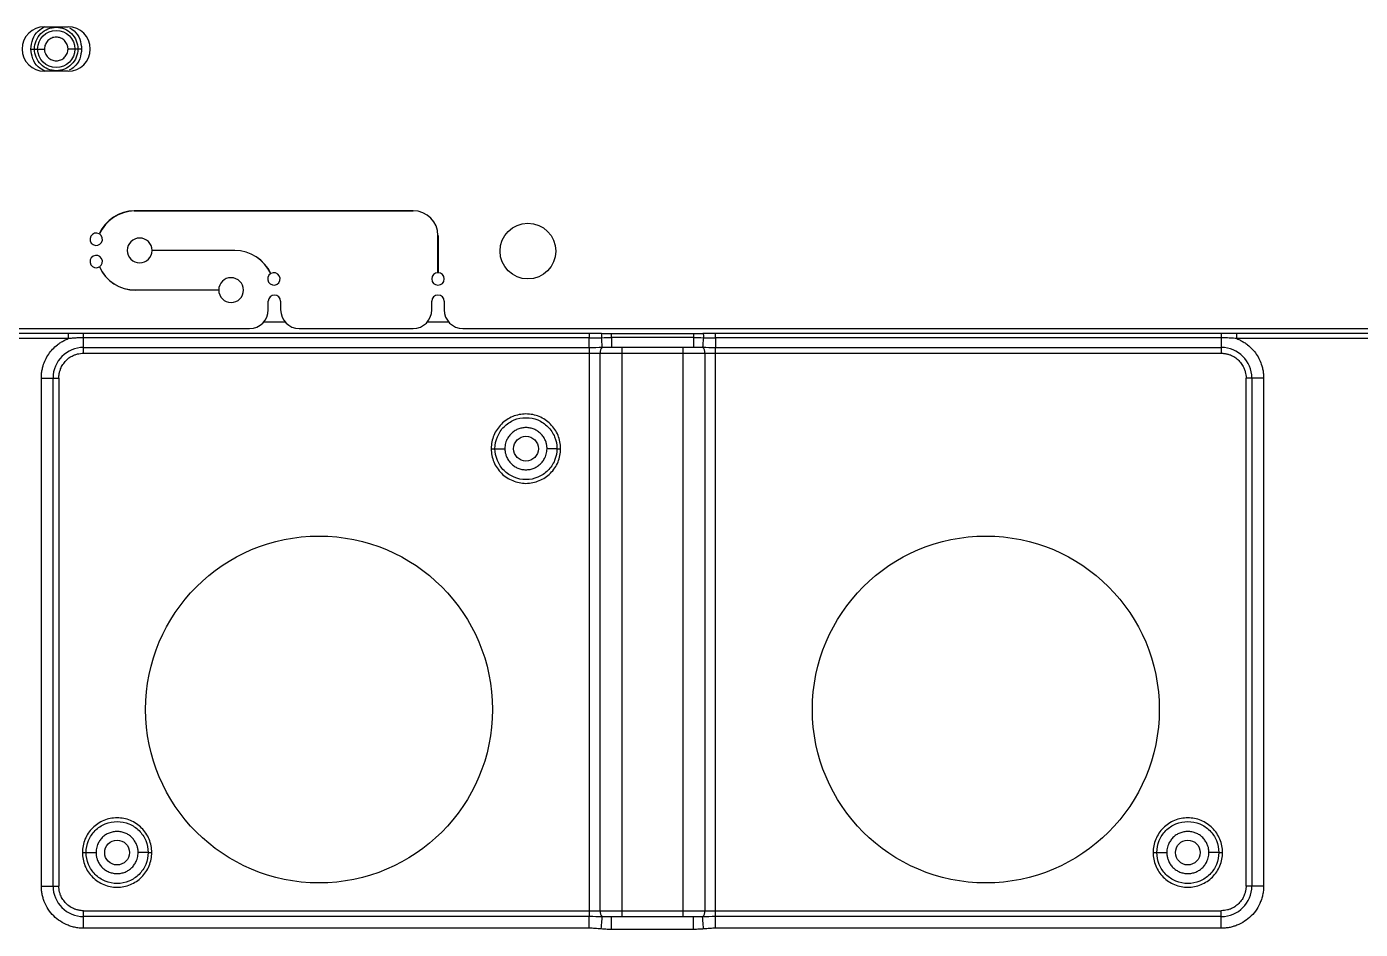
# Model space of a CAD drawing. Header units: millimetres. Extents: x -1 to 1576, y 30 to 633.
# Drawn here: x 255.7 to 363.3, y 334.9 to 407.7 of the extents above; entities that cross this region are included whole.
import ezdxf

# ---------------------------------------------------------------- set-up
doc = ezdxf.new("R2010")
doc.units = ezdxf.units.MM

msp = doc.modelspace()

# ---------------------------------------------------------------- linework, layer by layer
at = {"color": 7, "linetype": 'Continuous', "lineweight": 25}
for p, q in [((257.14, 407.71), (259.04, 407.71)), ((259.04, 404.11), (257.14, 404.11)), ((264.39, 392.86), (286.9, 392.86)), ((286.9, 392.85), (264.39, 392.85)), ((288.9, 387.85), (288.9, 390.85)), ((288.91, 390.85), (288.91, 387.85)), ((265.82, 389.66), (272.5, 389.66)), ((272.5, 389.65), (265.82, 389.65)), ((264.48, 386.46), (271.2, 386.46)), ((271.2, 386.45), (264.48, 386.45)), ((275.2, 384.85), (275.2, 385.55)), ((276.2, 385.55), (276.2, 384.85)), ((288.4, 384.85), (288.4, 385.55)), ((289.4, 385.55), (289.4, 384.85)), ((183.26, 383.35), (273.7, 383.35)), ((276.58, 383.85), (274.82, 383.85)), ((277.7, 383.35), (286.9, 383.35)), ((289.78, 383.85), (288.02, 383.85)), ((290.9, 383.35), (381.34, 383.35)), ((245.74, 382.97), (259.04, 382.97)), ((259.04, 382.53), (245.74, 382.53)), ((260.3, 382.96), (301.11, 382.96)), ((301.11, 382.6), (260.3, 382.6)), ((260.3, 381.35), (260.3, 382.6)), ((302.9, 382.95), (309.52, 382.95)), ((309.52, 382.62), (302.9, 382.62)), ((311.31, 382.96), (352.12, 382.96)), ((352.12, 382.6), (311.31, 382.6)), ((352.12, 382.6), (352.12, 381.35)), ((353.38, 382.97), (366.68, 382.97)), ((366.68, 382.53), (353.38, 382.53)), ((260.3, 381.82), (301.11, 381.82)), ((260.3, 381.35), (352.12, 381.35)), ((301.11, 381.82), (301.11, 335.88)), ((301.99, 336.35), (301.99, 381.35)), ((302.85, 381.85), (302.9, 381.86)), ((302.9, 381.85), (309.52, 381.85)), ((303.73, 381.85), (303.73, 335.85)), ((308.69, 335.85), (308.69, 381.85)), ((309.52, 381.86), (309.57, 381.85)), ((310.44, 381.35), (310.44, 336.35)), ((311.31, 381.82), (352.12, 381.82)), ((311.31, 335.88), (311.31, 381.82)), ((256.89, 338.35), (256.89, 379.35)), ((256.89, 379.35), (258.3, 379.35)), ((257.83, 338.35), (257.83, 379.35)), ((258.3, 379.35), (258.3, 338.35)), ((355.54, 379.35), (354.12, 379.35)), ((354.12, 338.35), (354.12, 379.35)), ((354.59, 379.35), (354.59, 338.35)), ((355.54, 379.35), (355.54, 338.35)), ((256.89, 338.35), (258.3, 338.35)), ((355.54, 338.35), (354.12, 338.35)), ((260.3, 334.94), (260.3, 336.35)), ((260.3, 336.35), (352.12, 336.35)), ((301.11, 335.88), (260.3, 335.88)), ((309.52, 335.85), (302.9, 335.85)), ((309.57, 335.85), (309.52, 335.85)), ((352.12, 335.88), (311.31, 335.88)), ((352.12, 334.94), (352.12, 336.35)), ((301.11, 334.94), (260.3, 334.94)), ((309.52, 334.85), (302.9, 334.85)), ((352.12, 334.94), (311.31, 334.94))]:
    msp.add_line(p, q, dxfattribs=at)
at = {"color": 141}
for centre, radius in [((258.09, 405.91), 1.5), ((296, 373.65), 1), ((263, 341.05), 1), ((349.42, 341.05), 1)]:
    msp.add_circle(centre, radius, dxfattribs=at)
at = {"color": 7, "linetype": 'Continuous', "lineweight": 25}
for centre, radius in [((296.16, 389.6), 2.25), ((279.3, 352.6), 14), ((333.12, 352.6), 14)]:
    msp.add_circle(centre, radius, dxfattribs=at)
for centre, radius, start, end in [((257.14, 405.91), 1.8, 90, 270), ((259.04, 405.91), 1.8, 270, 90), ((264.48, 389.65), 3.21, 91.5822, 155.3856), ((264.48, 389.65), 3.2, 91.5847, 155.403), ((286.9, 390.85), 2, 360, 90), ((286.9, 390.85), 2, 360, 90), ((261.32, 390.55), 0.5, 60.3991, 59.2477), ((264.82, 389.65), 1, 0.2862, 359.7133), ((272.5, 386.45), 3.2, 24.6158, 89.9998), ((261.32, 388.75), 0.5, 300.73, 299.5792), ((272.5, 386.45), 3.19, 24.5983, 89.9998), ((264.48, 389.65), 3.2, 204.6089, 269.9998), ((264.48, 389.65), 3.19, 204.5914, 269.9998), ((275.66, 387.35), 0.5, 120.7513, 119.6), ((288.9, 387.35), 0.5, 90.573, 89.427), ((272.2, 386.45), 1, 180.286, 179.7136), ((275.7, 385.55), 0.5, 360, 180), ((288.9, 385.55), 0.5, 360, 180), ((273.7, 384.85), 1.5, 270, 360), ((277.7, 384.85), 1.5, 180, 270), ((286.9, 384.85), 1.5, 270, 0), ((290.9, 384.85), 1.5, 180, 270), ((260.3, 379.35), 2.47, 90, 180), ((302.54, 381.43), 0.562, 132.435, 187.8232), ((309.88, 381.43), 0.562, 352.1767, 47.5651), ((352.12, 379.35), 2.47, 0, 90), ((260.3, 338.35), 2.47, 180, 270), ((352.12, 338.35), 2.47, 270, 360), ((302.54, 336.28), 0.562, 172.1767, 227.5651), ((309.88, 336.28), 0.562, 312.435, 7.8232)]:
    msp.add_arc(centre, radius, start, end, dxfattribs=at)
for points, knots in [([(256.04, 405.91), (256.07, 406.18), (256.13, 406.71), (256.56, 407.37), (256.98, 407.61), (257.16, 407.71)], [0, 0, 0, 0, 0.358697, 0.71725, 1, 1, 1, 1]), ([(256.34, 405.91), (256.34, 406.14), (256.38, 406.37), (256.56, 406.79), (256.69, 406.99), (257.01, 407.31), (257.21, 407.44), (257.63, 407.62), (257.86, 407.66), (258.32, 407.66), (258.55, 407.62), (258.97, 407.44), (259.16, 407.31), (259.49, 406.99), (259.62, 406.79), (259.79, 406.37), (259.84, 406.14), (259.84, 405.91)], [0, 0, 0, 0, 0.125, 0.125, 0.25, 0.25, 0.375, 0.375, 0.5, 0.5, 0.625, 0.625, 0.75, 0.75, 0.875, 0.875, 1, 1, 1, 1]), ([(259.16, 407.62), (259.29, 407.54), (259.65, 407.33), (260.04, 406.71), (260.11, 406.18), (260.14, 405.91)], [0, 0, 0, 0, 0.222806, 0.611319, 1, 1, 1, 1]), ([(256.04, 405.91), (256.12, 405.91), (256.19, 405.91), (256.31, 405.91), (256.34, 405.91), (256.34, 405.91)], [0, 0, 0, 0, 0.5, 0.5, 1, 1, 1, 1]), ([(257.16, 404.11), (256.98, 404.22), (256.56, 404.46), (256.13, 405.11), (256.07, 405.65), (256.04, 405.91)], [0, 0, 0, 0, 0.282779, 0.641327, 1, 1, 1, 1]), ([(256.04, 405.91), (256.12, 405.91), (256.19, 405.91), (256.31, 405.91), (256.34, 405.91), (256.34, 405.91)], [0, 0, 0, 0, 0.5, 0.5, 1, 1, 1, 1]), ([(256.34, 405.91), (256.34, 405.91), (256.42, 405.91), (256.72, 405.91), (256.93, 405.91), (257.14, 405.91)], [0, 0, 0, 0, 0.5, 0.5, 1, 1, 1, 1]), ([(259.84, 405.91), (259.84, 405.68), (259.79, 405.45), (259.62, 405.03), (259.49, 404.84), (259.16, 404.51), (258.97, 404.38), (258.55, 404.21), (258.32, 404.16), (257.86, 404.16), (257.63, 404.21), (257.21, 404.38), (257.01, 404.51), (256.69, 404.84), (256.56, 405.03), (256.38, 405.45), (256.34, 405.68), (256.34, 405.91)], [0, 0, 0, 0, 0.125, 0.125, 0.25, 0.25, 0.375, 0.375, 0.5, 0.5, 0.625, 0.625, 0.75, 0.75, 0.875, 0.875, 1, 1, 1, 1]), ([(259.04, 405.91), (259.04, 405.94), (259.04, 406.01), (259.02, 406.1), (259, 406.19), (258.96, 406.31), (258.88, 406.44), (258.76, 406.59), (258.62, 406.71), (258.4, 406.83), (258.09, 406.89), (257.78, 406.83), (257.56, 406.71), (257.41, 406.59), (257.29, 406.44), (257.21, 406.28), (257.15, 406.1), (257.14, 405.98), (257.14, 405.91)], [0, 0, 0, 0, 0.031457, 0.062629, 0.093823, 0.125343, 0.187791, 0.250424, 0.312875, 0.375501, 0.500073, 0.624645, 0.687092, 0.749724, 0.812175, 0.874803, 0.937354, 1, 1, 1, 1]), ([(257.14, 405.91), (257.14, 405.88), (257.14, 405.82), (257.15, 405.73), (257.18, 405.64), (257.22, 405.52), (257.29, 405.38), (257.41, 405.24), (257.56, 405.12), (257.78, 405), (258.09, 404.94), (258.4, 405), (258.62, 405.12), (258.76, 405.24), (258.88, 405.38), (258.97, 405.55), (259.03, 405.73), (259.03, 405.85), (259.04, 405.91)], [0, 0, 0, 0, 0.031456, 0.062628, 0.093821, 0.12534, 0.187786, 0.250416, 0.312865, 0.375491, 0.500071, 0.624649, 0.687097, 0.749729, 0.81218, 0.874806, 0.937356, 1, 1, 1, 1]), ([(259.84, 405.91), (259.84, 405.91), (259.75, 405.91), (259.46, 405.91), (259.25, 405.91), (259.04, 405.91)], [0, 0, 0, 0, 0.5, 0.5, 1, 1, 1, 1]), ([(260.14, 405.91), (260.11, 405.65), (260.04, 405.11), (259.65, 404.49), (259.28, 404.28), (259.14, 404.2)], [0, 0, 0, 0, 0.385126, 0.77009, 1, 1, 1, 1]), ([(260.14, 405.91), (260.06, 405.91), (259.98, 405.91), (259.87, 405.91), (259.84, 405.91), (259.84, 405.91)], [0, 0, 0, 0, 0.5, 0.5, 1, 1, 1, 1]), ([(256.89, 379.35), (256.89, 379.41), (256.89, 379.52), (256.9, 379.68), (256.92, 379.85), (256.95, 380.01), (256.99, 380.17), (257.06, 380.45), (257.21, 380.83), (257.47, 381.28), (257.79, 381.69), (258.13, 382), (258.45, 382.23), (258.74, 382.4), (258.94, 382.48), (259.04, 382.53)], [0, 0, 0, 0, 0.040883, 0.08158, 0.122187, 0.162802, 0.203521, 0.244441, 0.372171, 0.500035, 0.627766, 0.75563, 0.837187, 0.918385, 1, 1, 1, 1]), ([(259.04, 382.97), (259.13, 382.97), (259.34, 382.97), (259.67, 382.96), (260, 382.96), (260.21, 382.96), (260.3, 382.96)], [0, 0, 0, 0, 0.200515, 0.50786, 0.778848, 1, 1, 1, 1]), ([(259.04, 382.97), (259.04, 382.93), (259.04, 382.86), (259.04, 382.71), (259.04, 382.62), (259.04, 382.53)], [0, 0, 0, 0, 0.5, 0.5, 1, 1, 1, 1]), ([(260.3, 382.6), (260.2, 382.6), (259.99, 382.6), (259.68, 382.58), (259.36, 382.56), (259.15, 382.54), (259.04, 382.53)], [0, 0, 0, 0, 0.245457, 0.492199, 0.742868, 1, 1, 1, 1]), ([(301.11, 382.96), (301.25, 382.96), (301.59, 382.96), (301.92, 382.96), (302.11, 382.96)], [0, 0, 0, 0, 0.420474, 1, 1, 1, 1]), ([(301.11, 381.82), (301.11, 381.88), (301.11, 381.99), (301.11, 382.26), (301.11, 382.42), (301.11, 382.6)], [0, 0, 0, 0, 0.5, 0.5, 1, 1, 1, 1]), ([(302.16, 381.84), (302.16, 381.88), (302.15, 381.97), (302.13, 382.24), (302.12, 382.42), (302.1, 382.61)], [0, 0, 0, 0, 0.5, 0.5, 1, 1, 1, 1]), ([(302.11, 382.96), (302.23, 382.96), (302.49, 382.95), (302.75, 382.95), (302.9, 382.95)], [0, 0, 0, 0, 0.452244, 1, 1, 1, 1]), ([(302.9, 382.62), (302.9, 382.4), (302.9, 382.21), (302.9, 381.93), (302.9, 381.85), (302.9, 381.85)], [0, 0, 0, 0, 0.5, 0.5, 1, 1, 1, 1]), ([(309.52, 382.95), (309.67, 382.95), (309.93, 382.95), (310.19, 382.96), (310.31, 382.96)], [0, 0, 0, 0, 0.548125, 1, 1, 1, 1]), ([(309.52, 382.62), (309.52, 382.4), (309.52, 382.21), (309.52, 381.93), (309.52, 381.85), (309.52, 381.85)], [0, 0, 0, 0, 0.5, 0.5, 1, 1, 1, 1]), ([(310.32, 382.61), (310.31, 382.42), (310.29, 382.24), (310.27, 381.97), (310.26, 381.88), (310.26, 381.84)], [0, 0, 0, 0, 0.5, 0.5, 1, 1, 1, 1]), ([(310.31, 382.96), (310.51, 382.96), (310.84, 382.96), (311.17, 382.96), (311.31, 382.96)], [0, 0, 0, 0, 0.580575, 1, 1, 1, 1]), ([(311.31, 382.6), (311.31, 382.42), (311.31, 382.26), (311.31, 381.99), (311.31, 381.88), (311.31, 381.82)], [0, 0, 0, 0, 0.5, 0.5, 1, 1, 1, 1]), ([(352.12, 382.96), (352.21, 382.96), (352.42, 382.96), (352.76, 382.96), (353.08, 382.97), (353.3, 382.97), (353.38, 382.97)], [0, 0, 0, 0, 0.2213782, 0.4921635, 0.7995003, 1, 1, 1, 1]), ([(353.38, 382.53), (353.29, 382.54), (353.12, 382.56), (352.87, 382.57), (352.62, 382.59), (352.37, 382.6), (352.2, 382.6), (352.12, 382.6)], [0, 0, 0, 0, 0.206312, 0.408164, 0.606837, 0.80366, 1, 1, 1, 1]), ([(353.38, 382.53), (353.38, 382.62), (353.38, 382.71), (353.38, 382.86), (353.38, 382.93), (353.38, 382.97)], [0, 0, 0, 0, 0.5, 0.5, 1, 1, 1, 1]), ([(353.38, 382.53), (353.43, 382.51), (353.53, 382.46), (353.68, 382.39), (353.83, 382.31), (353.97, 382.23), (354.11, 382.13), (354.33, 381.96), (354.63, 381.69), (354.96, 381.28), (355.22, 380.83), (355.38, 380.4), (355.48, 380.01), (355.53, 379.68), (355.53, 379.46), (355.54, 379.35)], [0, 0, 0, 0, 0.040883, 0.08158, 0.122187, 0.162802, 0.203521, 0.244441, 0.372171, 0.500035, 0.627766, 0.75563, 0.837187, 0.918385, 1, 1, 1, 1]), ([(258.3, 379.35), (258.3, 379.4), (258.3, 379.48), (258.32, 379.6), (258.33, 379.73), (258.36, 379.85), (258.4, 379.97), (258.47, 380.18), (258.62, 380.46), (258.88, 380.78), (259.19, 381.04), (259.51, 381.2), (259.8, 381.3), (260.05, 381.34), (260.22, 381.35), (260.3, 381.35)], [0, 0, 0, 0, 0.0402761, 0.0802426, 0.1200582, 0.159883, 0.1998773, 0.2401994, 0.3700431, 0.5000574, 0.6299012, 0.7599156, 0.8401208, 0.919721, 1, 1, 1, 1]), ([(352.12, 381.35), (352.16, 381.35), (352.25, 381.35), (352.37, 381.34), (352.5, 381.32), (352.62, 381.29), (352.74, 381.26), (352.95, 381.18), (353.23, 381.04), (353.54, 380.78), (353.8, 380.46), (353.97, 380.14), (354.06, 379.85), (354.11, 379.6), (354.12, 379.44), (354.12, 379.35)], [0, 0, 0, 0, 0.040276, 0.080243, 0.120058, 0.159883, 0.199877, 0.240199, 0.370043, 0.500057, 0.629901, 0.759916, 0.840121, 0.919721, 1, 1, 1, 1]), ([(298.8, 373.65), (298.8, 374.02), (298.73, 374.39), (298.45, 375.06), (298.24, 375.37), (297.72, 375.89), (297.41, 376.1), (296.73, 376.38), (296.37, 376.45), (295.63, 376.45), (295.27, 376.38), (294.59, 376.1), (294.28, 375.89), (293.76, 375.37), (293.55, 375.06), (293.27, 374.39), (293.2, 374.02), (293.2, 373.65)], [0, 0, 0, 0, 0.125, 0.125, 0.25, 0.25, 0.375, 0.375, 0.5, 0.5, 0.625, 0.625, 0.75, 0.75, 0.875, 0.875, 1, 1, 1, 1]), ([(293.5, 373.65), (293.5, 373.98), (293.57, 374.31), (293.82, 374.91), (294, 375.19), (294.46, 375.65), (294.74, 375.84), (295.35, 376.09), (295.67, 376.15), (296.33, 376.15), (296.66, 376.09), (297.26, 375.84), (297.54, 375.65), (298, 375.19), (298.19, 374.91), (298.44, 374.31), (298.5, 373.98), (298.5, 373.65)], [0, 0, 0, 0, 0.125, 0.125, 0.25, 0.25, 0.375, 0.375, 0.5, 0.5, 0.625, 0.625, 0.75, 0.75, 0.875, 0.875, 1, 1, 1, 1]), ([(297.7, 373.65), (297.7, 373.7), (297.7, 373.79), (297.68, 373.92), (297.66, 374.05), (297.62, 374.18), (297.55, 374.37), (297.42, 374.6), (297.21, 374.86), (296.95, 375.08), (296.66, 375.23), (296.34, 375.33), (296, 375.36), (295.67, 375.33), (295.35, 375.23), (295.05, 375.08), (294.79, 374.86), (294.58, 374.6), (294.44, 374.34), (294.35, 374.09), (294.31, 373.88), (294.3, 373.73), (294.3, 373.65)], [0, 0, 0, 0, 0.025179, 0.050131, 0.075011, 0.099977, 0.125185, 0.187588, 0.250097, 0.312505, 0.375015, 0.437474, 0.500034, 0.562494, 0.62505, 0.68745, 0.749957, 0.812365, 0.874867, 0.916675, 0.958143, 1, 1, 1, 1]), ([(293.2, 373.65), (293.28, 373.65), (293.36, 373.65), (293.47, 373.65), (293.5, 373.65), (293.5, 373.65)], [0, 0, 0, 0, 0.5, 0.5, 1, 1, 1, 1]), ([(293.2, 373.65), (293.2, 373.29), (293.27, 372.92), (293.55, 372.24), (293.76, 371.93), (294.28, 371.41), (294.59, 371.21), (295.27, 370.93), (295.63, 370.85), (296.37, 370.85), (296.73, 370.93), (297.41, 371.21), (297.72, 371.41), (298.24, 371.93), (298.45, 372.24), (298.73, 372.92), (298.8, 373.29), (298.8, 373.65)], [0, 0, 0, 0, 0.125, 0.125, 0.25, 0.25, 0.375, 0.375, 0.5, 0.5, 0.625, 0.625, 0.75, 0.75, 0.875, 0.875, 1, 1, 1, 1]), ([(298.5, 373.65), (298.5, 373.33), (298.44, 373), (298.19, 372.39), (298, 372.12), (297.54, 371.65), (297.26, 371.47), (296.66, 371.22), (296.33, 371.15), (295.67, 371.15), (295.35, 371.22), (294.74, 371.47), (294.46, 371.65), (294, 372.12), (293.82, 372.39), (293.57, 373), (293.5, 373.33), (293.5, 373.65)], [0, 0, 0, 0, 0.125, 0.125, 0.25, 0.25, 0.375, 0.375, 0.5, 0.5, 0.625, 0.625, 0.75, 0.75, 0.875, 0.875, 1, 1, 1, 1]), ([(293.5, 373.65), (293.5, 373.65), (293.59, 373.65), (293.88, 373.65), (294.09, 373.65), (294.3, 373.65)], [0, 0, 0, 0, 0.5, 0.5, 1, 1, 1, 1]), ([(294.3, 373.65), (294.3, 373.61), (294.3, 373.52), (294.32, 373.39), (294.35, 373.26), (294.38, 373.13), (294.45, 372.94), (294.58, 372.7), (294.79, 372.44), (295.05, 372.23), (295.35, 372.07), (295.67, 371.97), (296, 371.94), (296.33, 371.97), (296.66, 372.07), (296.95, 372.23), (297.21, 372.44), (297.42, 372.7), (297.56, 372.97), (297.65, 373.21), (297.69, 373.43), (297.7, 373.58), (297.7, 373.65)], [0, 0, 0, 0, 0.025112, 0.050025, 0.074894, 0.099876, 0.125125, 0.187521, 0.250086, 0.312492, 0.374998, 0.437458, 0.500018, 0.562478, 0.625038, 0.687445, 0.749955, 0.812363, 0.874867, 0.916676, 0.958144, 1, 1, 1, 1]), ([(298.5, 373.65), (298.5, 373.65), (298.41, 373.65), (298.12, 373.65), (297.91, 373.65), (297.7, 373.65)], [0, 0, 0, 0, 0.5, 0.5, 1, 1, 1, 1]), ([(298.5, 373.65), (298.5, 373.65), (298.53, 373.65), (298.64, 373.65), (298.72, 373.65), (298.8, 373.65)], [0, 0, 0, 0, 0.5, 0.5, 1, 1, 1, 1]), ([(265.8, 341.05), (265.8, 341.42), (265.73, 341.79), (265.45, 342.46), (265.24, 342.77), (264.72, 343.29), (264.41, 343.5), (263.73, 343.78), (263.37, 343.85), (262.63, 343.85), (262.27, 343.78), (261.59, 343.5), (261.28, 343.29), (260.76, 342.77), (260.55, 342.46), (260.27, 341.79), (260.2, 341.42), (260.2, 341.05)], [0, 0, 0, 0, 0.125, 0.125, 0.25, 0.25, 0.375, 0.375, 0.5, 0.5, 0.625, 0.625, 0.75, 0.75, 0.875, 0.875, 1, 1, 1, 1]), ([(260.5, 341.05), (260.5, 341.38), (260.57, 341.71), (260.82, 342.31), (261, 342.59), (261.46, 343.05), (261.74, 343.24), (262.35, 343.49), (262.67, 343.55), (263.33, 343.55), (263.66, 343.49), (264.26, 343.24), (264.54, 343.05), (265, 342.59), (265.19, 342.31), (265.44, 341.71), (265.5, 341.38), (265.5, 341.05)], [0, 0, 0, 0, 0.125, 0.125, 0.25, 0.25, 0.375, 0.375, 0.5, 0.5, 0.625, 0.625, 0.75, 0.75, 0.875, 0.875, 1, 1, 1, 1]), ([(352.22, 341.05), (352.22, 341.42), (352.15, 341.79), (351.87, 342.46), (351.66, 342.77), (351.14, 343.29), (350.83, 343.5), (350.15, 343.78), (349.79, 343.85), (349.05, 343.85), (348.69, 343.78), (348.01, 343.5), (347.7, 343.29), (347.18, 342.77), (346.97, 342.46), (346.69, 341.79), (346.62, 341.42), (346.62, 341.05)], [0, 0, 0, 0, 0.125, 0.125, 0.25, 0.25, 0.375, 0.375, 0.5, 0.5, 0.625, 0.625, 0.75, 0.75, 0.875, 0.875, 1, 1, 1, 1]), ([(346.92, 341.05), (346.92, 341.38), (346.99, 341.71), (347.24, 342.31), (347.42, 342.59), (347.88, 343.05), (348.16, 343.24), (348.77, 343.49), (349.09, 343.55), (349.75, 343.55), (350.08, 343.49), (350.68, 343.24), (350.96, 343.05), (351.42, 342.59), (351.61, 342.31), (351.86, 341.71), (351.92, 341.38), (351.92, 341.05)], [0, 0, 0, 0, 0.125, 0.125, 0.25, 0.25, 0.375, 0.375, 0.5, 0.5, 0.625, 0.625, 0.75, 0.75, 0.875, 0.875, 1, 1, 1, 1]), ([(264.7, 341.05), (264.7, 341.1), (264.7, 341.19), (264.68, 341.32), (264.66, 341.45), (264.62, 341.58), (264.55, 341.77), (264.42, 342), (264.21, 342.26), (263.95, 342.48), (263.66, 342.63), (263.34, 342.73), (263, 342.76), (262.67, 342.73), (262.35, 342.63), (262.05, 342.48), (261.79, 342.26), (261.58, 342), (261.44, 341.74), (261.35, 341.49), (261.31, 341.28), (261.3, 341.13), (261.3, 341.05)], [0, 0, 0, 0, 0.025179, 0.050131, 0.075011, 0.099977, 0.125185, 0.187588, 0.250097, 0.312505, 0.375015, 0.437474, 0.500034, 0.562494, 0.62505, 0.68745, 0.749957, 0.812365, 0.874867, 0.916675, 0.958143, 1, 1, 1, 1]), ([(351.12, 341.05), (351.12, 341.1), (351.12, 341.19), (351.1, 341.32), (351.08, 341.45), (351.04, 341.58), (350.97, 341.77), (350.84, 342), (350.63, 342.26), (350.37, 342.48), (350.08, 342.63), (349.76, 342.73), (349.42, 342.76), (349.09, 342.73), (348.77, 342.63), (348.47, 342.48), (348.21, 342.26), (348, 342), (347.86, 341.74), (347.77, 341.49), (347.73, 341.28), (347.72, 341.13), (347.72, 341.05)], [0, 0, 0, 0, 0.025179, 0.050131, 0.075011, 0.099977, 0.125185, 0.187588, 0.250097, 0.312505, 0.375015, 0.437474, 0.500034, 0.562494, 0.62505, 0.68745, 0.749957, 0.812365, 0.874868, 0.916675, 0.958143, 1, 1, 1, 1]), ([(260.2, 341.05), (260.2, 340.69), (260.27, 340.32), (260.55, 339.64), (260.76, 339.33), (261.28, 338.81), (261.59, 338.61), (262.27, 338.33), (262.63, 338.25), (263.37, 338.25), (263.73, 338.33), (264.41, 338.61), (264.72, 338.81), (265.24, 339.33), (265.45, 339.64), (265.73, 340.32), (265.8, 340.69), (265.8, 341.05)], [0, 0, 0, 0, 0.125, 0.125, 0.25, 0.25, 0.375, 0.375, 0.5, 0.5, 0.625, 0.625, 0.75, 0.75, 0.875, 0.875, 1, 1, 1, 1]), ([(260.2, 341.05), (260.28, 341.05), (260.36, 341.05), (260.47, 341.05), (260.5, 341.05), (260.5, 341.05)], [0, 0, 0, 0, 0.5, 0.5, 1, 1, 1, 1]), ([(265.5, 341.05), (265.5, 340.73), (265.44, 340.4), (265.19, 339.79), (265, 339.52), (264.54, 339.05), (264.26, 338.87), (263.66, 338.62), (263.33, 338.55), (262.67, 338.55), (262.35, 338.62), (261.74, 338.87), (261.46, 339.05), (261, 339.52), (260.82, 339.79), (260.57, 340.4), (260.5, 340.73), (260.5, 341.05)], [0, 0, 0, 0, 0.125, 0.125, 0.25, 0.25, 0.375, 0.375, 0.5, 0.5, 0.625, 0.625, 0.75, 0.75, 0.875, 0.875, 1, 1, 1, 1]), ([(260.5, 341.05), (260.5, 341.05), (260.59, 341.05), (260.88, 341.05), (261.09, 341.05), (261.3, 341.05)], [0, 0, 0, 0, 0.5, 0.5, 1, 1, 1, 1]), ([(261.3, 341.05), (261.3, 341.01), (261.3, 340.92), (261.32, 340.79), (261.35, 340.66), (261.38, 340.53), (261.45, 340.34), (261.58, 340.1), (261.79, 339.84), (262.05, 339.63), (262.35, 339.47), (262.67, 339.37), (263, 339.34), (263.33, 339.37), (263.66, 339.47), (263.95, 339.63), (264.21, 339.84), (264.42, 340.1), (264.56, 340.37), (264.65, 340.61), (264.69, 340.83), (264.7, 340.98), (264.7, 341.05)], [0, 0, 0, 0, 0.025112, 0.050025, 0.074894, 0.099876, 0.125125, 0.187521, 0.250086, 0.312492, 0.374998, 0.437458, 0.500018, 0.562478, 0.625038, 0.687445, 0.749955, 0.812363, 0.874867, 0.916676, 0.958144, 1, 1, 1, 1]), ([(265.5, 341.05), (265.5, 341.05), (265.41, 341.05), (265.12, 341.05), (264.91, 341.05), (264.7, 341.05)], [0, 0, 0, 0, 0.5, 0.5, 1, 1, 1, 1]), ([(265.5, 341.05), (265.5, 341.05), (265.53, 341.05), (265.64, 341.05), (265.72, 341.05), (265.8, 341.05)], [0, 0, 0, 0, 0.5, 0.5, 1, 1, 1, 1]), ([(346.62, 341.05), (346.7, 341.05), (346.78, 341.05), (346.89, 341.05), (346.92, 341.05), (346.92, 341.05)], [0, 0, 0, 0, 0.5, 0.5, 1, 1, 1, 1]), ([(346.62, 341.05), (346.62, 340.69), (346.69, 340.32), (346.97, 339.64), (347.18, 339.33), (347.7, 338.81), (348.01, 338.61), (348.69, 338.33), (349.05, 338.25), (349.79, 338.25), (350.15, 338.33), (350.83, 338.61), (351.14, 338.81), (351.66, 339.33), (351.87, 339.64), (352.15, 340.32), (352.22, 340.69), (352.22, 341.05)], [0, 0, 0, 0, 0.125, 0.125, 0.25, 0.25, 0.375, 0.375, 0.5, 0.5, 0.625, 0.625, 0.75, 0.75, 0.875, 0.875, 1, 1, 1, 1]), ([(351.92, 341.05), (351.92, 340.73), (351.86, 340.4), (351.61, 339.79), (351.42, 339.52), (350.96, 339.05), (350.68, 338.87), (350.08, 338.62), (349.75, 338.55), (349.09, 338.55), (348.77, 338.62), (348.16, 338.87), (347.88, 339.05), (347.42, 339.52), (347.24, 339.79), (346.99, 340.4), (346.92, 340.73), (346.92, 341.05)], [0, 0, 0, 0, 0.125, 0.125, 0.25, 0.25, 0.375, 0.375, 0.5, 0.5, 0.625, 0.625, 0.75, 0.75, 0.875, 0.875, 1, 1, 1, 1]), ([(346.92, 341.05), (346.92, 341.05), (347.01, 341.05), (347.3, 341.05), (347.51, 341.05), (347.72, 341.05)], [0, 0, 0, 0, 0.5, 0.5, 1, 1, 1, 1]), ([(346.92, 341.05), (346.92, 341.05), (347.01, 341.05), (347.3, 341.05), (347.51, 341.05), (347.72, 341.05)], [0, 0, 0, 0, 0.5, 0.5, 1, 1, 1, 1]), ([(347.72, 341.05), (347.72, 341.01), (347.72, 340.92), (347.74, 340.79), (347.77, 340.66), (347.8, 340.53), (347.87, 340.34), (348, 340.1), (348.21, 339.84), (348.47, 339.63), (348.77, 339.47), (349.09, 339.37), (349.42, 339.34), (349.75, 339.37), (350.08, 339.47), (350.37, 339.63), (350.63, 339.84), (350.84, 340.1), (350.98, 340.37), (351.07, 340.61), (351.11, 340.83), (351.12, 340.98), (351.12, 341.05)], [0, 0, 0, 0, 0.025112, 0.050025, 0.074894, 0.099876, 0.125125, 0.187521, 0.250086, 0.312492, 0.374998, 0.437458, 0.500018, 0.562478, 0.625038, 0.687445, 0.749955, 0.812363, 0.874867, 0.916676, 0.958144, 1, 1, 1, 1]), ([(351.92, 341.05), (351.92, 341.05), (351.83, 341.05), (351.54, 341.05), (351.33, 341.05), (351.12, 341.05)], [0, 0, 0, 0, 0.5, 0.5, 1, 1, 1, 1]), ([(351.92, 341.05), (351.92, 341.05), (351.95, 341.05), (352.06, 341.05), (352.14, 341.05), (352.22, 341.05)], [0, 0, 0, 0, 0.5, 0.5, 1, 1, 1, 1]), ([(260.3, 334.94), (260.24, 334.94), (260.12, 334.94), (259.93, 334.96), (259.75, 334.98), (259.57, 335.02), (259.39, 335.06), (259.22, 335.11), (258.88, 335.24), (258.41, 335.48), (257.87, 335.92), (257.43, 336.46), (257.16, 336.98), (257.02, 337.4), (256.94, 337.71), (256.9, 338.03), (256.89, 338.25), (256.89, 338.35)], [0, 0, 0, 0, 0.0345523, 0.0688579, 0.1030161, 0.1371278, 0.171294, 0.2056155, 0.2401915, 0.3700601, 0.5000288, 0.6298975, 0.7598662, 0.8201516, 0.8799088, 0.9396782, 1, 1, 1, 1]), ([(260.3, 336.35), (260.26, 336.35), (260.17, 336.36), (260.05, 336.37), (259.93, 336.39), (259.8, 336.41), (259.68, 336.45), (259.48, 336.52), (259.19, 336.67), (258.88, 336.93), (258.62, 337.25), (258.45, 337.57), (258.36, 337.85), (258.31, 338.1), (258.3, 338.27), (258.3, 338.35)], [0, 0, 0, 0, 0.040276, 0.080243, 0.120058, 0.159883, 0.199877, 0.240199, 0.370043, 0.500057, 0.629901, 0.759916, 0.840121, 0.919721, 1, 1, 1, 1]), ([(355.54, 338.35), (355.53, 338.29), (355.53, 338.17), (355.52, 337.98), (355.49, 337.8), (355.46, 337.62), (355.41, 337.45), (355.36, 337.27), (355.24, 336.94), (355, 336.46), (354.55, 335.92), (354.01, 335.48), (353.5, 335.21), (353.07, 335.07), (352.76, 334.99), (352.44, 334.95), (352.23, 334.94), (352.12, 334.94)], [0, 0, 0, 0, 0.0345523, 0.0688579, 0.1030161, 0.1371278, 0.171294, 0.2056155, 0.2401915, 0.3700601, 0.5000288, 0.6298975, 0.7598662, 0.8201516, 0.8799088, 0.9396782, 1, 1, 1, 1]), ([(354.12, 338.35), (354.12, 338.31), (354.12, 338.23), (354.11, 338.1), (354.09, 337.98), (354.06, 337.86), (354.02, 337.74), (353.95, 337.53), (353.81, 337.25), (353.54, 336.93), (353.23, 336.67), (352.91, 336.5), (352.62, 336.41), (352.37, 336.36), (352.21, 336.36), (352.12, 336.35)], [0, 0, 0, 0, 0.040276, 0.080243, 0.120058, 0.159883, 0.199877, 0.240199, 0.370043, 0.500057, 0.629901, 0.759916, 0.840121, 0.919721, 1, 1, 1, 1]), ([(301.11, 334.94), (301.11, 335.14), (301.11, 335.35), (301.11, 335.68), (301.11, 335.81), (301.11, 335.88)], [0, 0, 0, 0, 0.5, 0.5, 1, 1, 1, 1]), ([(302.08, 334.88), (302.1, 335.11), (302.12, 335.34), (302.15, 335.7), (302.16, 335.82), (302.16, 335.86)], [0, 0, 0, 0, 0.5, 0.5, 1, 1, 1, 1]), ([(302.9, 334.85), (302.9, 334.98), (302.9, 335.11), (302.9, 335.36), (302.9, 335.47), (302.9, 335.65), (302.9, 335.73), (302.9, 335.83), (302.9, 335.85), (302.9, 335.85)], [0, 0, 0, 0, 0.25, 0.25, 0.5, 0.5, 0.75, 0.75, 1, 1, 1, 1]), ([(309.52, 334.85), (309.52, 335.11), (309.52, 335.38), (309.52, 335.75), (309.52, 335.85), (309.52, 335.85)], [0, 0, 0, 0, 0.5, 0.5, 1, 1, 1, 1]), ([(310.34, 334.88), (310.32, 335.11), (310.3, 335.34), (310.27, 335.7), (310.26, 335.82), (310.26, 335.86)], [0, 0, 0, 0, 0.5, 0.5, 1, 1, 1, 1]), ([(311.31, 334.94), (311.31, 335.14), (311.31, 335.35), (311.31, 335.68), (311.31, 335.81), (311.31, 335.88)], [0, 0, 0, 0, 0.5, 0.5, 1, 1, 1, 1]), ([(302.08, 334.88), (302, 334.89), (301.83, 334.9), (301.58, 334.92), (301.35, 334.94), (301.19, 334.94), (301.11, 334.94)], [0, 0, 0, 0, 0.26275, 0.514851, 0.767475, 1, 1, 1, 1]), ([(302.9, 334.85), (302.75, 334.85), (302.48, 334.85), (302.2, 334.87), (302.08, 334.88)], [0, 0, 0, 0, 0.556213, 1, 1, 1, 1]), ([(310.34, 334.88), (310.28, 334.87), (310.16, 334.87), (309.97, 334.86), (309.75, 334.85), (309.6, 334.85), (309.52, 334.85)], [0, 0, 0, 0, 0.207871, 0.443757, 0.707773, 1, 1, 1, 1]), ([(311.31, 334.94), (311.23, 334.94), (311.08, 334.94), (310.84, 334.92), (310.59, 334.9), (310.42, 334.89), (310.34, 334.88)], [0, 0, 0, 0, 0.232371, 0.485289, 0.737412, 1, 1, 1, 1])]:
    msp.add_open_spline(points, degree=3, knots=knots, dxfattribs=at)
for points in [[(260.3, 382.6), (260.3, 382.75), (260.3, 382.89), (260.3, 382.96)], [(301.11, 382.96), (301.11, 382.89), (301.11, 382.75), (301.11, 382.6)], [(301.11, 382.6), (301.44, 382.6), (301.76, 382.61), (302.1, 382.61)], [(302.11, 382.96), (302.11, 382.89), (302.1, 382.76), (302.1, 382.61)], [(302.1, 382.61), (302.37, 382.62), (302.64, 382.62), (302.9, 382.62)], [(302.9, 382.62), (302.9, 382.76), (302.9, 382.89), (302.9, 382.95)], [(309.52, 382.95), (309.52, 382.89), (309.52, 382.76), (309.52, 382.62)], [(309.52, 382.62), (309.79, 382.62), (310.05, 382.62), (310.32, 382.61)], [(310.31, 382.96), (310.32, 382.89), (310.32, 382.76), (310.32, 382.61)], [(310.32, 382.61), (310.66, 382.61), (310.99, 382.6), (311.31, 382.6)], [(311.31, 382.6), (311.31, 382.75), (311.31, 382.89), (311.31, 382.96)], [(352.12, 382.96), (352.12, 382.89), (352.12, 382.75), (352.12, 382.6)], [(301.11, 381.82), (301.48, 381.82), (301.84, 381.83), (302.16, 381.84)], [(302.16, 381.84), (302.4, 381.85), (302.64, 381.85), (302.9, 381.85)], [(309.52, 381.85), (309.78, 381.85), (310.02, 381.85), (310.26, 381.84)], [(310.26, 381.84), (310.58, 381.83), (310.95, 381.82), (311.31, 381.82)], [(302.16, 335.86), (301.84, 335.87), (301.48, 335.88), (301.11, 335.88)], [(302.9, 335.85), (302.64, 335.85), (302.4, 335.85), (302.16, 335.86)], [(310.26, 335.86), (310.02, 335.85), (309.78, 335.85), (309.52, 335.85)], [(311.31, 335.88), (310.95, 335.88), (310.58, 335.87), (310.26, 335.86)]]:
    msp.add_open_spline(points, degree=3, dxfattribs=at)

doc.saveas('drawing.dxf')
